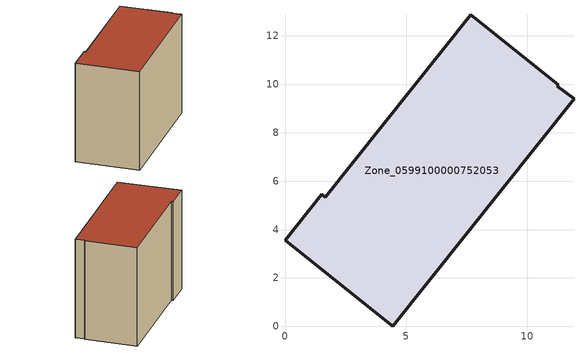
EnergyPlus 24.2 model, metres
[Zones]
Zone_0599100000752053
 floor ground (C_G): 11.3,9.99 11.25,9.93 11.94,9.4 4.45,0 0,3.55 1.52,5.45 1.67,5.33 7.68,12.88 z0.47
 wall outside (C_F): 11.3,9.99 7.68,12.88 1.67,5.33 1.52,5.45 0,3.55 4.45,0 11.94,9.4 11.25,9.93 11.3,9.99 z0.47:9.59
 roof outside (C_R): 11.25,9.93 11.3,9.99 7.68,12.88 1.67,5.33 1.52,5.45 0,3.55 4.45,0 11.94,9.4 z9.59
[BUILDING]
Pand.0599100000752053: North Axis=0; Terrain=City; Loads Convergence Tolerance Value=0.04; Temperature Convergence Tolerance Value=0.4; Solar Distribution=FullExterior; Maximum Number of Warmup Days=25; Minimum Number of Warmup Days=1
[Site:Location]
Rotterdam.The.Hague.AP_ZH_NLD Design_Conditions: Latitude=51.96; Longitude=4.45; Time Zone=1; Elevation=-4.5
[SITE:GROUNDTEMPERATURE:BUILDINGSURFACE]
18, 18, 18, 18, 18, 18, 18, 18, 18, 18, 18, 18
[MATERIAL] Thermal Absorptance=0.9; Solar Absorptance=0.7; Visible Absorptance=0.7
Name | Roughness | Thickness | Conductivity | Density | Specific Heat
G.TI.2006-2014 | MediumSmooth | 0.15 | 0.06 | 540 | 1210
F.TI.2006-2014 | Rough | 0.3 | 0.12 | 1920 | 840
R.TI.2006-2014 | MediumRough | 0.2 | 0.08 | 1500 | 1000
[CONSTRUCTION]
C_G: G.TI.2006-2014
C_F: F.TI.2006-2014
C_R: R.TI.2006-2014
[ZONE]
Zone_0599100000752053: Type=1; Multiplier=1; Ceiling Height=Autocalculate; Volume=Autocalculate; Floor Area=autocalculate; Part of Total Floor Area=Yes
[ZONEINFILTRATION:DESIGNFLOWRATE]
Infil_Zone_0599100000752053: Zone or ZoneList or Space or SpaceList=Zone_0599100000752053; Schedule=AlwaysOn; Design Flow Rate Calculation Method=Flow/Area; Flow Rate per Floor Area=0.0015; Constant Term Coefficient=1; Temperature Term Coefficient=0; Velocity Term Coefficient=0; Velocity Squared Term Coefficient=0
[HVACTEMPLATE:ZONE:IDEALLOADSAIRSYSTEM]
Zone_0599100000752053: Maximum Heating Supply Air Temperature=50; Minimum Cooling Supply Air Temperature=13; Maximum Heating Supply Air Humidity Ratio=0.0156; Minimum Cooling Supply Air Humidity Ratio=0.0077; Heating Limit=NoLimit; Cooling Limit=NoLimit; Dehumidification Control Type=ConstantSensibleHeatRatio; Cooling Sensible Heat Ratio=0.7; Dehumidification Setpoint=60; Humidification Control Type=None; Humidification Setpoint=30; Outdoor Air Method=None; Outdoor Air Flow Rate per Person=0.00944; Outdoor Air Flow Rate per Zone Floor Area=0; Outdoor Air Flow Rate per Zone=0; Demand Controlled Ventilation Type=None; Outdoor Air Economizer Type=NoEconomizer; Heat Recovery Type=None; Sensible Heat Recovery Effectiveness=0.7; Latent Heat Recovery Effectiveness=0.65
[ZONECONTROL:THERMOSTAT]
ThermostatControl_Zone_0599100000752053: Zone or ZoneList=Zone_0599100000752053; Control Type Schedule=DualSetpointControlType; Control 1=Thermostat_Zone_0599100000752053; Temperature Difference Between Cutout And Setpoint=0
[THERMOSTATSETPOINT:DUALSETPOINT]
Thermostat_Zone_0599100000752053: Heating Setpoint Temperature Schedule=HeatingSetpoint_Zone_0599100000752053; Cooling Setpoint Temperature Schedule=CoolingSetpoint_Zone_0599100000752053
[SCHEDULE:COMPACT]
HeatingSetpoint_Zone_0599100000752053: Through: 12/31, For: AllDays, Until: 24:00, 21
CoolingSetpoint_Zone_0599100000752053: Through: 12/31, For: AllDays, Until: 24:00, 24
DualSetpointControlType: Through: 12/31, For: AllDays, Until: 24:00, 4
AlwaysOn: Through: 12/31, For: AllDays, Until: 24:00, 1
